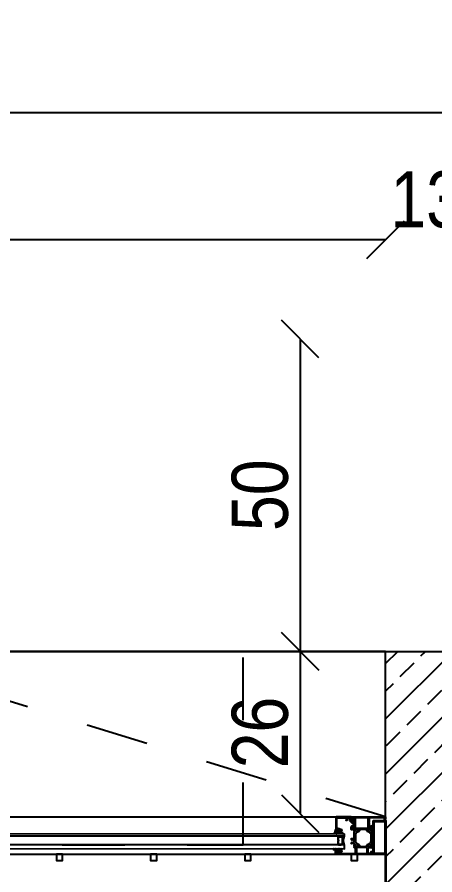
# Model space of a CAD drawing. Header units: metres. Extents: x 493 to 630, y -132 to -15.
# Drawn here: x 543.753 to 544.422, y -92.477 to -91.104 of the extents above; entities that cross this region are included whole.
import ezdxf

# ---------------------------------------------------------------- set-up
doc = ezdxf.new("R2010")
doc.units = ezdxf.units.M
doc.header["$MEASUREMENT"] = 0
doc.header["$PDMODE"] = 3
doc.linetypes.add('HIDDEN2', pattern=[0.1875, 0.125, -0.0625])
for name, color, linetype in [('a_caramida', 2, 'Continuous'), ('a_cote_50', 9, 'Continuous'), ('a_gipscarton', 41, 'Continuous'), ('a_pereti_hasuri', 253, 'Continuous'), ('a_punctat', 40, 'HIDDEN2'), ('a_sticla', 4, 'Continuous'), ('a_tamplarie_ferestre', 6, 'Continuous'), ('a_vederi', 74, 'Continuous'), ('a_vederi subtiri', 124, 'Continuous')]:
    doc.layers.add(name, color=color, linetype=linetype)
doc.layers.add('a_suprafete', color=7, linetype='Continuous', plot=False)
doc.styles.get("Standard").update_dxf_attribs({"font": 'ARIALN.TTF'})
doc.dimstyles.new('50 cote', dxfattribs={"dimtxt": 0.09, "dimasz": 0.06, "dimexe": 0, "dimexo": 0, "dimgap": 0.018, "dimtad": 1, "dimdec": 1, "dimlfac": 100, "dimrnd": 0.5, "dimdsep": 46, "dimtxsty": 'Standard', "dimblk": 'OBLIQUE', "dimcen": 0.00045, "dimclrd": 256, "dimclrt": 4, "dimadec": 1, "dimazin": 0, "dimtfac": 1, "dimtdec": 1, "dimtix": 1, "dimtofl": 0, "dimtmove": 0, "dimatfit": 3, "dimldrblk": 'OBLIQUE', "dimfxl": 0, "dimtolj": 1, "dimtzin": 0, "dimarcsym": 0})

# ---------------------------------------------------------------- blocks, each defined once
blk = doc.blocks.new('_Oblique')
at = {"color": 0, "linetype": 'ByBlock', "lineweight": -2}
blk.add_line((-0.5, -0.5), (0.5, 0.5), dxfattribs=at)
blk = doc.blocks.new('*D237')
at = {"layer": 'a_cote_50', "lineweight": -2, "ltscale": 0.3}
blk.add_line((541.7233, -91.8694), (547.7733, -87.1194), dxfattribs=at)
at = {"layer": 'Defpoints', "color": 0, "ltscale": 0.3}
for p in [(547.7733, -87.1194), (547.7733, -87.1194), (541.7233, -91.8694)]:
    blk.add_point(p, dxfattribs=at)
at = {"layer": 'a_cote_50', "lineweight": -2, "ltscale": 0.3, "xscale": 0.06, "yscale": 0.06, "zscale": 0.06}
for p, rotation in [((547.7733, -87.1194), 38.13630808537231), ((541.7233, -91.8694), 218.1363080853723)]:
    blk.add_blockref('_Oblique', p, dxfattribs=dict(at, rotation=rotation))
at = {"layer": 'a_cote_50', "color": 4, "ltscale": 0.3, "insert": (544.7088, -89.4441), "char_height": 0.09, "attachment_point": 5, "rotation": 38.1363}
blk.add_mtext('\\A1;769', dxfattribs=at)
blk = doc.blocks.new('*D238')
at = {"layer": 'a_cote_50', "lineweight": -2, "ltscale": 0.3}
blk.add_line((542.0233, -88.0896), (547.7733, -91.9194), dxfattribs=at)
at = {"layer": 'Defpoints', "color": 0, "ltscale": 0.3}
for p in [(542.0233, -88.0896), (547.7733, -91.9194), (547.7733, -91.9194)]:
    blk.add_point(p, dxfattribs=at)
at = {"layer": 'a_cote_50', "lineweight": -2, "ltscale": 0.3, "xscale": 0.06, "yscale": 0.06, "zscale": 0.06}
for p, rotation in [((542.0233, -88.0896), 146.3339981452422), ((547.7733, -91.9194), 326.3339981452422)]:
    blk.add_blockref('_Oblique', p, dxfattribs=dict(at, rotation=rotation))
at = {"layer": 'a_cote_50', "color": 4, "ltscale": 0.3, "insert": (544.9338, -89.9513), "char_height": 0.09, "attachment_point": 5, "rotation": 326.334}
blk.add_mtext('\\A1;691', dxfattribs=at)
blk = doc.blocks.new('*D239')
at = {"layer": 'Defpoints', "color": 0, "ltscale": 0.3}
for p in [(544.3433, -91.4603), (544.3433, -92.1194), (544.4733, -92.1194)]:
    blk.add_point(p, dxfattribs=at)
at = {"layer": 'a_cote_50', "color": 4, "ltscale": 0.3, "insert": (544.4083, -91.3963), "char_height": 0.09, "attachment_point": 5}
blk.add_mtext('\\A1;13', dxfattribs=at)
blk = doc.blocks.new('*D240')
at = {"layer": 'a_cote_50', "lineweight": -2, "ltscale": 0.3}
blk.add_line((544.3433, -91.4603), (542.3933, -91.4603), dxfattribs=at)
at = {"layer": 'Defpoints', "color": 0, "ltscale": 0.3}
for p in [(542.3933, -91.4603), (542.3933, -91.8694), (544.3433, -92.1194)]:
    blk.add_point(p, dxfattribs=at)
at = {"layer": 'a_cote_50', "lineweight": -2, "ltscale": 0.3, "xscale": 0.06, "yscale": 0.06, "zscale": 0.06, "rotation": 180}
blk.add_blockref('_Oblique', (542.3933, -91.4603), dxfattribs=at)
at = {"layer": 'a_cote_50', "lineweight": -2, "ltscale": 0.3, "xscale": 0.06, "yscale": 0.06, "zscale": 0.06}
blk.add_blockref('_Oblique', (544.3433, -91.4603), dxfattribs=at)
at = {"layer": 'a_cote_50', "color": 4, "ltscale": 0.3, "char_height": 0.09, "attachment_point": 5}
for s, insert in [('\\A1;195', (543.3683, -91.3963)), ('\\A1;74', (543.3683, -91.5233))]:
    blk.add_mtext(s, dxfattribs=dict(at, insert=insert))
blk = doc.blocks.new('*D245')
at = {"layer": 'a_cote_50', "lineweight": -2, "ltscale": 0.3}
blk.add_line((544.2063, -91.6194), (544.2063, -92.1194), dxfattribs=at)
at = {"layer": 'Defpoints', "color": 0, "ltscale": 0.3}
for p in [(544.401, -91.6194), (544.2063, -92.1194), (544.401, -92.1194)]:
    blk.add_point(p, dxfattribs=at)
at = {"layer": 'a_cote_50', "lineweight": -2, "ltscale": 0.3, "xscale": 0.06, "yscale": 0.06, "zscale": 0.06}
for p, rotation in [((544.2063, -91.6194), 90), ((544.2063, -92.1194), 270)]:
    blk.add_blockref('_Oblique', p, dxfattribs=dict(at, rotation=rotation))
at = {"layer": 'a_cote_50', "color": 4, "ltscale": 0.3, "insert": (544.1423, -91.8694), "char_height": 0.09, "attachment_point": 5, "rotation": 90}
blk.add_mtext('\\A1;50', dxfattribs=at)
blk = doc.blocks.new('*D246')
at = {"layer": 'a_cote_50', "lineweight": -2, "ltscale": 0.3}
blk.add_line((544.2063, -92.1194), (544.2063, -92.3794), dxfattribs=at)
at = {"layer": 'Defpoints', "color": 0, "ltscale": 0.3}
for p in [(544.401, -92.1194), (544.206, -92.3794), (544.2063, -92.3794)]:
    blk.add_point(p, dxfattribs=at)
at = {"layer": 'a_cote_50', "lineweight": -2, "ltscale": 0.3, "xscale": 0.06, "yscale": 0.06, "zscale": 0.06}
for p, rotation in [((544.2063, -92.1194), 90), ((544.2063, -92.3794), 270)]:
    blk.add_blockref('_Oblique', p, dxfattribs=dict(at, rotation=rotation))
at = {"layer": 'a_cote_50', "color": 4, "ltscale": 0.3, "insert": (544.1423, -92.2494), "char_height": 0.09, "attachment_point": 5, "rotation": 90}
blk.add_mtext('\\A1;26', dxfattribs=at)
blk = doc.blocks.new('*D257')
at = {"layer": 'a_cote_50', "lineweight": -2, "ltscale": 0.3}
blk.add_line((547.7733, -91.2574), (541.7233, -91.2574), dxfattribs=at)
at = {"layer": 'Defpoints', "color": 0, "ltscale": 0.3}
for p in [(541.7233, -91.2574), (541.7233, -91.9194), (547.7733, -91.9194)]:
    blk.add_point(p, dxfattribs=at)
at = {"layer": 'a_cote_50', "lineweight": -2, "ltscale": 0.3, "xscale": 0.06, "yscale": 0.06, "zscale": 0.06, "rotation": 180}
blk.add_blockref('_Oblique', (541.7233, -91.2574), dxfattribs=at)
at = {"layer": 'a_cote_50', "lineweight": -2, "ltscale": 0.3, "xscale": 0.06, "yscale": 0.06, "zscale": 0.06}
blk.add_blockref('_Oblique', (547.7733, -91.2574), dxfattribs=at)
at = {"layer": 'a_cote_50', "color": 4, "ltscale": 0.3, "insert": (544.7483, -91.1934), "char_height": 0.09, "attachment_point": 5}
blk.add_mtext('\\A1;605', dxfattribs=at)
blk = doc.blocks.new('__4FAFA3F2_FC5C_44BB_A64D_ECB77A95FE74_')
at = {"layer": 'a_vederi subtiri'}
for p, q in [((-125.5, 67), (-125.5, 71)), ((-125, 71), (-125, 67)), ((-125, 66.8), (-125, 70.7)), ((-124.7, 66.8), (-124.7, 70.7)), ((-124.4, 71.5), (-123.3, 71.5)), ((-124.4, 71.1), (-119, 71.1)), ((-123.3, 71.5), (-123, 71.2)), ((-123, 71.2), (-122.8, 71.5)), ((-122.8, 71.5), (-118.9, 71.5)), ((-118, 71.5), (-114.1, 71.5)), ((-117.9, 71.1), (-112.5, 71.1)), ((-114.1, 71.5), (-113.9, 71.2)), ((-113.9, 71.2), (-113.6, 71.5)), ((-113.6, 71.5), (-112.5, 71.5)), ((-112.2, 70.7), (-112.2, 66.8)), ((-111.9, 67), (-111.9, 71)), ((-111.9, 70.7), (-111.9, 66.8)), ((-111.5, 71), (-111.5, 67)), ((-125.5, 61.5), (-125.5, 67)), ((-125, 67), (-125, 66.8)), ((-124.8, 66.3), (-123.5, 64.7)), ((-123.5, 64.7), (-124.8, 66.3)), ((-123.2, 65), (-124.6, 66.5)), ((-113.9, 64.9), (-123, 64.9)), ((-123, 64.5), (-113.9, 64.5)), ((-113.9, 64.5), (-123, 64.5)), ((-112.3, 66.5), (-113.7, 65)), ((-113.4, 64.7), (-112.1, 66.3)), ((-112.1, 66.3), (-113.4, 64.7)), ((-111.9, 66.8), (-111.9, 67)), ((-111.5, 67), (-111.5, 61.5))]:
    blk.add_line(p, q, dxfattribs=at)
at = {"layer": 'a_vederi subtiri', "extrusion": (2e-16, 2e-16, -1)}
for centre, radius, start, end in [((125.2, 71), 0.221, 352.3719, 187.6281), ((124.3, 70.8), 0.708, 356.4406, 85.9313), ((124.3, 70.8), 0.368, 356.4406, 85.9313), ((118.5, 71.7), 0.787, 223.035, 316.965), ((118.5, 71.8), 0.512, 210.7555, 329.2445), ((112.6, 70.8), 0.708, 94.0687, 183.5594), ((112.6, 70.8), 0.368, 94.0687, 183.5594), ((111.7, 71), 0.221, 352.3719, 187.6281), ((125.2, 67), 0.221, 172.3719, 7.6281), ((125.2, 67), 0.221, 172.3719, 7.6281), ((118.5, 44.3), 18.6, 67.8527, 112.1473), ((124.2, 66.8), 0.808, 319.638, 0.5172), ((124.2, 66.8), 0.808, 319.638, 0.5172), ((124.3, 66.8), 0.42, 319.638, 0.5172), ((123, 65.1), 0.618, 270.773, 319.8915), ((123, 65.1), 0.618, 270.773, 319.8915), ((123, 65.2), 0.321, 270.773, 319.8915), ((113.9, 65.2), 0.321, 220.1085, 269.227), ((113.9, 65.1), 0.618, 220.1085, 269.227), ((113.9, 65.1), 0.618, 220.1085, 269.227), ((112.6, 66.8), 0.42, 179.4828, 220.362), ((112.7, 66.8), 0.808, 179.4828, 220.362), ((112.7, 66.8), 0.808, 179.4828, 220.362), ((111.7, 67), 0.221, 172.3719, 7.6281), ((111.7, 67), 0.221, 172.3719, 7.6281)]:
    blk.add_arc(centre, radius, start, end, dxfattribs=at)
blk = doc.blocks.new('fvsdv')
at = {"layer": 'a_tamplarie_ferestre', "extrusion": (0, -1.5e-15, -1)}
blk.add_line((616.6615, -334.5287), (616.6374, -334.5287), dxfattribs=at)
at = {"layer": 'a_tamplarie_ferestre', "extrusion": (-2e-16, -2.00063e-16, -1)}
for points in [[(-616.6365, -334.4692), (-616.6365, -334.4732)], [(-616.6938, -334.4715), (-616.6938, -334.4732), (-616.6944, -334.4732), (-616.6955, -334.4721), (-616.6955, -334.4687), (-616.637, -334.4687)], [(-616.637, -334.4737), (-616.6383, -334.4737)], [(-616.6388, -334.4732), (-616.6388, -334.4727), (-616.6378, -334.4727), (-616.6378, -334.471)], [(-616.6388, -334.47), (-616.6428, -334.47)], [(-616.6438, -334.471), (-616.6438, -334.4727), (-616.6428, -334.4727), (-616.6428, -334.4732)], [(-616.6433, -334.4737), (-616.6461, -334.4737)], [(-616.6451, -334.472), (-616.6451, -334.4708)], [(-616.6456, -334.4703), (-616.6615, -334.4703), (-616.6675, -334.4707)], [(-616.6461, -334.4725), (-616.6456, -334.4725)], [(-616.6466, -334.4732), (-616.6466, -334.473)], [(-616.6685, -334.4717), (-616.6685, -334.4788)], [(-616.6699, -334.479), (-616.6699, -334.4708)], [(-616.6704, -334.4703), (-616.6866, -334.4703)], [(-616.6871, -334.4708), (-616.6871, -334.479)], [(-616.6885, -334.4787), (-616.6885, -334.4715)], [(-616.6895, -334.4705), (-616.6928, -334.4705)], [(-616.6617, -334.4864), (-616.6617, -334.4872)], [(-616.6665, -334.4849), (-616.6665, -334.4859), (-616.6622, -334.4859)], [(-616.6624, -334.4882), (-616.6632, -334.4884), (-616.6632, -334.4874), (-616.6655, -334.4874)], [(-616.6665, -334.4798), (-616.6665, -334.4812)], [(-616.6665, -334.4822), (-616.6665, -334.4841)], [(-616.6665, -334.4884), (-616.6665, -334.4914)], [(-616.6667, -334.4815), (-616.6667, -334.4819)], [(-616.6668, -334.4844), (-616.6678, -334.4844)], [(-616.668, -334.4793), (-616.667, -334.4793)], [(-616.6678, -334.4844), (-616.667, -334.4844)], [(-616.6681, -334.4841), (-616.6681, -334.4813)], [(-616.6681, -334.4817), (-616.6681, -334.4841)], [(-616.6682, -334.4812), (-616.6725, -334.4812)], [(-616.6721, -334.4812), (-616.6686, -334.4812)], [(-616.6687, -334.5016), (-616.6687, -334.4883)], [(-616.6692, -334.4875), (-616.6701, -334.487)], [(-616.6866, -334.4795), (-616.6704, -334.4795)], [(-616.6707, -334.4864), (-616.6728, -334.4828)], [(-616.673, -334.4817), (-616.673, -334.4824), (-616.6716, -334.4848)], [(-616.6765, -334.4812), (-616.6853, -334.4812)], [(-616.6902, -334.4848), (-616.6888, -334.4824), (-616.6888, -334.4817)], [(-616.6948, -334.4792), (-616.689, -334.4792)], [(-616.6911, -334.4864), (-616.689, -334.4828)], [(-616.6893, -334.4812), (-616.6936, -334.4812)], [(-616.6897, -334.4812), (-616.6932, -334.4812)], [(-616.6926, -334.4875), (-616.6917, -334.487)], [(-616.6931, -334.5016), (-616.6931, -334.4883)], [(-616.6937, -334.4813), (-616.6937, -334.4841)], [(-616.6937, -334.4817), (-616.6937, -334.4841)], [(-616.694, -334.4844), (-616.6948, -334.4844)], [(-616.694, -334.4844), (-616.695, -334.4844)], [(-616.6951, -334.4819), (-616.6951, -334.4815)], [(-616.6953, -334.4812), (-616.6953, -334.4797)], [(-616.6953, -334.4841), (-616.6953, -334.4822)], [(-616.6953, -334.4849), (-616.6953, -334.505)], [(-616.6617, -334.4926), (-616.6617, -334.4934)], [(-616.6622, -334.4939), (-616.6665, -334.4939), (-616.6665, -334.505)], [(-616.6655, -334.4924), (-616.6632, -334.4924), (-616.6632, -334.4914), (-616.6624, -334.4916)], [(-616.6701, -334.503), (-616.6692, -334.5025)], [(-616.6917, -334.503), (-616.6926, -334.5025)], [(-616.6617, -334.5087), (-616.6617, -334.5132)], [(-616.6662, -334.509), (-616.6632, -334.509), (-616.6632, -334.5082), (-616.6622, -334.5082)], [(-616.6627, -334.5142), (-616.6632, -334.5142), (-616.6632, -334.5117)], [(-616.6642, -334.5107), (-616.6655, -334.5107)], [(-616.6665, -334.5058), (-616.6665, -334.5077)], [(-616.6665, -334.5117), (-616.6665, -334.5187)], [(-616.6667, -334.508), (-616.6667, -334.5084)], [(-616.6678, -334.5055), (-616.6668, -334.5055)], [(-616.667, -334.5055), (-616.6678, -334.5055)], [(-616.668, -334.5266), (-616.668, -334.5109)], [(-616.6681, -334.5058), (-616.6681, -334.5082)], [(-616.6681, -334.5086), (-616.6681, -334.5058)], [(-616.6725, -334.5087), (-616.6682, -334.5087)], [(-616.6685, -334.5104), (-616.6885, -334.5104)], [(-616.6686, -334.5087), (-616.6721, -334.5087)], [(-616.6728, -334.5072), (-616.6707, -334.5035)], [(-616.6716, -334.5051), (-616.673, -334.5075), (-616.673, -334.5082)], [(-616.6718, -334.5049), (-616.6717, -334.5049)], [(-616.6853, -334.5087), (-616.6765, -334.5087)], [(-616.6888, -334.5082), (-616.6888, -334.5075), (-616.6902, -334.5051)], [(-616.689, -334.5072), (-616.6911, -334.5035)], [(-616.689, -334.5109), (-616.689, -334.5266)], [(-616.6936, -334.5087), (-616.6893, -334.5087)], [(-616.6932, -334.5087), (-616.6897, -334.5087)], [(-616.6905, -334.5187), (-616.6905, -334.5117)], [(-616.6915, -334.5107), (-616.6928, -334.5107)], [(-616.6937, -334.5058), (-616.6937, -334.5082)], [(-616.6937, -334.5058), (-616.6937, -334.5086)], [(-616.6938, -334.5117), (-616.6938, -334.5142), (-616.6943, -334.5142)], [(-616.6948, -334.5055), (-616.694, -334.5055)], [(-616.695, -334.5055), (-616.694, -334.5055)], [(-616.6951, -334.5084), (-616.6951, -334.508)], [(-616.6953, -334.5077), (-616.6953, -334.5058)], [(-616.6953, -334.5132), (-616.6953, -334.5087)], [(-616.6632, -334.5257), (-616.6632, -334.5242), (-616.6626, -334.5242), (-616.6615, -334.5253), (-616.6615, -334.5287), (-616.7166, -334.5287), (-616.7166, -334.5253), (-616.7155, -334.5242), (-616.7149, -334.5242), (-616.7149, -334.526)], [(-616.6655, -334.5267), (-616.6642, -334.5267)], [(-616.6665, -334.5197), (-616.6665, -334.5257)], [(-616.6885, -334.5271), (-616.6685, -334.5271)], [(-616.6905, -334.526), (-616.6905, -334.5197)], [(-616.7139, -334.527), (-616.6915, -334.527)]]:
    blk.add_lwpolyline(points, dxfattribs=at)
at = {"layer": 'a_tamplarie_ferestre'}
for points in [[(616.697, -334.5229), (616.717, -334.5229), (616.717, -334.4687), (616.697, -334.4687)], [(616.6985, -334.5214), (616.7155, -334.5214), (616.7155, -334.4702), (616.6985, -334.4702)]]:
    blk.add_lwpolyline(points, close=True, dxfattribs=at)
at = {"layer": 'a_tamplarie_ferestre', "extrusion": (0, -1.5e-15, -1)}
for points in [[(-616.6369, -334.5282), (-616.6369, -334.5092)], [(-616.6374, -334.5087), (-616.6384, -334.5087)], [(-616.6389, -334.5082), (-616.6389, -334.5072)], [(-616.6394, -334.5067), (-616.6404, -334.5067)], [(-616.6466, -334.508), (-616.6406, -334.5102)], [(-616.6409, -334.5072), (-616.6409, -334.508)], [(-616.6416, -334.5084), (-616.6462, -334.5067)], [(-616.6469, -334.5072), (-616.6469, -334.5075)], [(-616.6659, -334.5135), (-616.6659, -334.5146)], [(-616.6663, -334.5153), (-616.6663, -334.5186)], [(-616.655, -334.5232), (-616.6554, -334.5238), (-616.6548, -334.5238), (-616.6548, -334.5262)], [(-616.6553, -334.5267), (-616.6588, -334.5267)], [(-616.6593, -334.5261), (-616.6588, -334.5242)], [(-616.6605, -334.5248), (-616.6612, -334.5274)], [(-616.6644, -334.5238), (-616.6615, -334.5235)], [(-616.6645, -334.5227), (-616.6645, -334.5237)]]:
    blk.add_lwpolyline(points, dxfattribs=at)
for points in [[(-616.6404, -334.5102), (-616.6389, -334.5102, -0.414205), (-616.6384, -334.5107), (-616.6384, -334.5257, -0.426752), (-616.64, -334.5272), (-616.653, -334.5268, -0.401735), (-616.6535, -334.5263), (-616.6535, -334.5234)], [(-616.6592, -334.5227), (-616.6648, -334.5171, -0.198912), (-616.6654, -334.5157), (-616.6654, -334.5135)], [(-616.6661, -334.5187), (-616.6658, -334.5183, -0.49304), (-616.6655, -334.5183), (-616.6625, -334.5213, -0.637079), (-616.6628, -334.5221), (-616.664, -334.5222)]]:
    blk.add_lwpolyline(points, format="xyb", dxfattribs=at)
at = {"layer": 'a_tamplarie_ferestre', "extrusion": (-2e-16, -2.00063e-16, -1)}
for centre, radius, start, end in [((-616.637, -334.4692), 0.0005, 359.9996, 90.0004), ((-616.637, -334.4732), 0.0005, 269.9996, 0.0004), ((-616.6383, -334.4732), 0.0005, 179.9942, 270.0023), ((-616.6433, -334.4732), 0.0005, 270.0056, 359.9944), ((-616.6461, -334.473), 0.0005, 89.9985, 180.0015), ((-616.6461, -334.4732), 0.0005, 179.9984, 270.0016), ((-616.6622, -334.4864), 0.0005, 0.0034, 89.9975), ((-616.6627, -334.4872), 0.001, 285.0628, 359.9548), ((-616.667, -334.4798), 0.0005, 0, 90), ((-616.6668, -334.4841), 0.0003, 270, 0), ((-616.667, -334.4849), 0.0005, 0.0025, 90.0025), ((-616.6678, -334.4841), 0.0003, 180, 270), ((-616.6686, -334.4817), 0.0005, 0.0022, 90.0028), ((-616.6694, -334.4856), 0.0015, 210.0025, 242.0082), ((-616.6717, -334.4849), 0.000138, 264.3774, 30), ((-616.6712, -334.48), 0.005, 197.747, 264.3774), ((-616.6719, -334.4822), 0.001, 98.1841, 212.7295), ((-616.6905, -334.48), 0.005, 275.6226, 342.253), ((-616.69, -334.4849), 0.000138, 150, 275.6226), ((-616.6921, -334.4883), 0.001, 119.9999, 180), ((-616.694, -334.4841), 0.0003, 270, 0), ((-616.694, -334.4841), 0.0003, 270, 0), ((-616.6948, -334.4797), 0.0005, 89.9984, 180.0016), ((-616.695, -334.4841), 0.0003, 180, 270), ((-616.6627, -334.4926), 0.001, 0.0352, 74.9489), ((-616.6622, -334.4934), 0.0005, 270.0017, 359.9974), ((-616.6694, -334.5043), 0.0015, 117.9967, 150.0025), ((-616.6921, -334.5016), 0.001, 180, 240.0001), ((-616.6622, -334.5087), 0.0005, 359.9974, 90.0035), ((-616.6627, -334.5132), 0.001, 270.005, 359.995), ((-616.667, -334.505), 0.0005, 270.0025, 0.0025), ((-616.6668, -334.5058), 0.0003, 0, 90), ((-616.6678, -334.5058), 0.0003, 90, 180), ((-616.6686, -334.5082), 0.0005, 270.0022, 0.0028), ((-616.6717, -334.5051), 0.000139, 335.9397, 86.6132), ((-616.6713, -334.5098), 0.00492, 94.7368, 162.7104), ((-616.6719, -334.5077), 0.001, 147.2755, 261.8209), ((-616.6904, -334.5098), 0.00488, 16.9544, 85.6603), ((-616.69, -334.5051), 0.000137, 85.6603, 209.9999), ((-616.694, -334.5058), 0.0003, 0, 90), ((-616.694, -334.5058), 0.0003, 0, 90), ((-616.6943, -334.5132), 0.001, 180.002, 269.998), ((-616.695, -334.5058), 0.0003, 90, 180)]:
    blk.add_arc(centre, radius, start, end, dxfattribs=at)
at = {"layer": 'a_tamplarie_ferestre'}
for centre, radius, start, end in [((616.6388, -334.471), 0.001, 90.0025, 179.9975), ((616.6428, -334.471), 0.001, 359.9973, 90.001), ((616.6456, -334.4708), 0.0005, 89.9996, 180.0004), ((616.6456, -334.472), 0.0005, 180.0003, 269.9997), ((616.6675, -334.4717), 0.001, 359.9993, 86.7307), ((616.6704, -334.4708), 0.0005, 90, 180), ((616.6866, -334.4708), 0.0005, 0, 90), ((616.6895, -334.4715), 0.001, 90.0011, 179.9989), ((616.6928, -334.4715), 0.001, 359.9982, 90.0018), ((616.6655, -334.4884), 0.001, 359.9985, 90.0019), ((616.6664, -334.4815), 0.000279, 358.8354, 73.5801), ((616.6664, -334.4819), 0.000279, 286.4246, 1.1629), ((616.6678, -334.4841), 0.0003, 269.9975, 359.9975), ((616.668, -334.4788), 0.0005, 270, 0), ((616.6682, -334.4813), 0.00012, 90, 180), ((616.6697, -334.4883), 0.001, 119.3039, 179.9975), ((616.6704, -334.479), 0.0005, 180, 270), ((616.6725, -334.4817), 0.0005, 0, 90), ((616.6765, -334.4817), 0.0005, 90, 162.253), ((616.6853, -334.4817), 0.0005, 17.747, 90), ((616.6866, -334.479), 0.0005, 270, 0), ((616.689, -334.4787), 0.0005, 179.9996, 270.0004), ((616.6898, -334.4822), 0.001, 98.1816, 212.727), ((616.6893, -334.4817), 0.0005, 90, 180), ((616.6924, -334.4856), 0.0015, 210, 242.0057), ((616.6932, -334.4817), 0.0005, 359.9997, 90.0003), ((616.6936, -334.4813), 0.00012, 0, 90), ((616.6948, -334.4849), 0.0005, 359.9997, 90.0003), ((616.6954, -334.4815), 0.000279, 106.4199, 181.1646), ((616.6954, -334.4819), 0.000279, 178.8371, 253.5754), ((616.6655, -334.4914), 0.001, 270.0063, 359.9933), ((616.6697, -334.5016), 0.001, 179.9975, 240.6912), ((616.6924, -334.5043), 0.0015, 117.9943, 150), ((616.6374, -334.5092), 0.0005, 90.0012, 179.9991), ((616.6394, -334.5072), 0.0005, 90.0007, 179.9995), ((616.6404, -334.5072), 0.0005, 0.0009, 89.9991), ((616.6404, -334.5097), 0.0005, 270, 290.0103), ((616.6464, -334.5072), 0.0005, 0, 110.0114), ((616.6464, -334.5075), 0.0005, 290.0103, 0), ((616.6642, -334.5117), 0.001, 90.005, 179.995), ((616.6656, -334.5135), 0.00025, 356.4446, 183.5554), ((616.6655, -334.5117), 0.001, 0.0034, 89.9966), ((616.666, -334.5153), 0.000319, 358.9637, 59.2462), ((616.6662, -334.5087), 0.0003, 270.0291, 359.9744), ((616.6664, -334.508), 0.000279, 358.8371, 73.5754), ((616.6664, -334.5084), 0.000279, 286.4199, 1.1646), ((616.6678, -334.5058), 0.0003, 359.9975, 89.9975), ((616.6685, -334.5109), 0.0005, 90.0003, 179.9997), ((616.6682, -334.5086), 0.00012, 180, 270.0001), ((616.6725, -334.5082), 0.0005, 269.9985, 0.0006), ((616.6765, -334.5082), 0.0005, 197.2896, 270), ((616.6853, -334.5082), 0.0005, 270, 343.0456), ((616.6885, -334.5109), 0.0005, 0.0003, 89.9997), ((616.6898, -334.5077), 0.001, 147.273, 261.8184), ((616.6893, -334.5082), 0.0005, 179.9994, 270.0015), ((616.6915, -334.5117), 0.001, 89.9982, 180.0018), ((616.6928, -334.5117), 0.001, 0.0011, 89.9988), ((616.6932, -334.5082), 0.000505, 269.4324, 359.433), ((616.6936, -334.5086), 0.00012, 269.9999, 0), ((616.6948, -334.505), 0.0005, 269.9997, 0.0003), ((616.6954, -334.508), 0.000279, 106.4246, 181.1629), ((616.6954, -334.5084), 0.000279, 178.8354, 253.5801), ((616.6374, -334.5282), 0.0005, 180.0002, 269.9997), ((616.6543, -334.5236), 0.000809, 25.0969, 171.1806), ((616.6602, -334.5238), 0.0015, 134.9992, 194.9998), ((616.6642, -334.5257), 0.001, 180.0054, 269.995), ((616.664, -334.5227), 0.0005, 0.0002, 85.0002), ((616.6644, -334.5237), 0.0001, 264.9466, 0), ((616.6655, -334.5257), 0.001, 270.0031, 359.9973), ((616.6662, -334.5186), 0.0001, 222.144, 0), ((616.666, -334.5192), 0.000725, 316.3884, 43.6116), ((616.6685, -334.5266), 0.0005, 180.0003, 269.9997), ((616.6885, -334.5266), 0.0005, 270.0003, 359.9997), ((616.691, -334.5192), 0.000725, 136.3959, 223.6041), ((616.6915, -334.526), 0.001, 180.0003, 269.9997), ((616.7139, -334.526), 0.001, 270.0033, 359.9968)]:
    blk.add_arc(centre, radius, start, end, dxfattribs=at)
at = {"layer": 'a_tamplarie_ferestre', "extrusion": (0, -1.5e-15, -1)}
for centre, radius, start, end in [((-616.6384, -334.5082), 0.0005, 179.9998, 270.0002), ((-616.6414, -334.508), 0.0005, 250.0616, 359.9572), ((-616.6664, -334.5146), 0.0005, 300.7538, 0), ((-616.6553, -334.5262), 0.0005, 269.9999, 0.0003), ((-616.6588, -334.5262), 0.0005, 165.0007, 269.9971), ((-616.6615, -334.5245), 0.001, 344.9998, 95.0001), ((-616.6617, -334.5272), 0.0005, 293.2396, 344.9955)]:
    blk.add_arc(centre, radius, start, end, dxfattribs=at)
at = {"layer": 'a_vederi subtiri'}
blk.add_line((616.6508, -334.4977), (616.6508, -334.5017), dxfattribs=at)
at = {"layer": 'a_vederi subtiri', "extrusion": (-2e-16, -3.00063e-16, -1)}
for points in [[(-616.6363, -334.4735), (-616.6363, -334.4745)], [(-616.6386, -334.474), (-616.6367, -334.474), (-616.6367, -334.4731)], [(-616.6401, -334.4709), (-616.639, -334.4719)], [(-616.6396, -334.4727), (-616.6396, -334.474)], [(-616.6421, -334.4707), (-616.6404, -334.4707)], [(-616.6404, -334.4743), (-616.6404, -334.4724)], [(-616.6409, -334.4719), (-616.6415, -334.4719)], [(-616.6415, -334.4748), (-616.6409, -334.4748)], [(-616.642, -334.4724), (-616.642, -334.4743)], [(-616.6434, -334.4719), (-616.6424, -334.4709)], [(-616.6428, -334.474), (-616.6428, -334.4727)], [(-616.6459, -334.474), (-616.6438, -334.474)], [(-616.6456, -334.4773), (-616.6462, -334.4763), (-616.6462, -334.4743)], [(-616.6343, -334.4765), (-616.6332, -334.4767)], [(-616.6332, -334.4775), (-616.6356, -334.4775)], [(-616.6374, -334.4767), (-616.638, -334.4761)], [(-616.6388, -334.4764), (-616.6388, -334.4771)], [(-616.6396, -334.4772), (-616.6399, -334.4766)], [(-616.6406, -334.4766), (-616.6409, -334.4772)], [(-616.6416, -334.4772), (-616.6419, -334.4766)], [(-616.6426, -334.4766), (-616.6429, -334.4772)], [(-616.6436, -334.4772), (-616.6439, -334.4766)], [(-616.6446, -334.4766), (-616.6449, -334.4773)]]:
    blk.add_lwpolyline(points, dxfattribs=at)
at = {"layer": 'a_vederi subtiri'}
for points in [[(616.6355, -334.5023), (616.6355, -334.5018)], [(616.6355, -334.5018), (616.6355, -334.5023)], [(616.6376, -334.5018), (616.6356, -334.5018)], [(616.6361, -334.5061), (616.6365, -334.508)], [(616.6369, -334.5083), (616.6382, -334.508)], [(616.6385, -334.5076), (616.6384, -334.5068)], [(616.6427, -334.5053), (616.6386, -334.5053)], [(616.6386, -334.5053), (616.6427, -334.5053)], [(616.6387, -334.5064), (616.6409, -334.5064)], [(616.6412, -334.5066), (616.6415, -334.5076)], [(616.6418, -334.5078), (616.6421, -334.5078)], [(616.6454, -334.5036), (616.6433, -334.5051)], [(616.6433, -334.5051), (616.6454, -334.5036)]]:
    blk.add_lwpolyline(points, dxfattribs=at)
for centre, radius, start, end in [((616.634, -334.4743), 0.00225, 276.7217, 355.4011), ((616.6391, -334.474), 0.0005, 180.0566, 359.9434), ((616.6393, -334.4727), 0.0003, 0, 99.7396), ((616.6409, -334.4724), 0.0005, 90.0205, 179.9795), ((616.6409, -334.4743), 0.0005, 180.0163, 269.9837), ((616.6415, -334.4724), 0.0005, 0.0196, 89.9804), ((616.6415, -334.4743), 0.0005, 269.9997, 0.0003), ((616.6431, -334.4727), 0.0003, 80.262, 180), ((616.6433, -334.474), 0.0005, 180.0566, 359.9434), ((616.6383, -334.4764), 0.0005, 0.0578, 137.9621), ((616.6402, -334.4767), 0.0004, 20.9654, 159.0346), ((616.6422, -334.4767), 0.0004, 20.9654, 159.0346), ((616.6442, -334.4767), 0.0004, 20.9654, 159.0346), ((616.6365, -334.5022), 0.001, 182.725, 242.2797), ((616.6342, -334.5066), 0.004, 29.3287, 62.2797), ((616.6555, -334.5177), 0.0163, 116.7394, 136.4489), ((616.649, -334.5085), 0.0061, 93.3975, 126.3032), ((616.6311, -334.5072), 0.00508, 12.8519, 43.5587), ((616.6386, -334.5043), 0.001, 201.3965, 270), ((616.6387, -334.5067), 0.0003, 90, 187.2077), ((616.6409, -334.5067), 0.0003, 19.9998, 90), ((616.642, -334.5041), 0.000476, 197.9161, 321.4315), ((616.6427, -334.5043), 0.001, 270, 307.0155)]:
    blk.add_arc(centre, radius, start, end, dxfattribs=at)
at = {"layer": 'a_vederi subtiri', "extrusion": (-2e-16, -3.00063e-16, -1)}
for centre, radius, start, end in [((-616.6367, -334.4735), 0.000399, 359.9047, 90.0953), ((-616.6392, -334.4721), 0.0003, 260.2604, 44.8904), ((-616.6404, -334.4712), 0.0005, 45.0001, 90), ((-616.6421, -334.4712), 0.0005, 90, 134.9999), ((-616.6432, -334.4721), 0.0003, 135.1113, 279.738), ((-616.6459, -334.4743), 0.000299, 89.7696, 180.2304), ((-616.6332, -334.4771), 0.000426, 270.2037, 90.8728), ((-616.6356, -334.4751), 0.0024, 222.6735, 270), ((-616.6392, -334.4771), 0.0004, 200.9654, 0), ((-616.6412, -334.4771), 0.0004, 200.9654, 339.0346), ((-616.6432, -334.4771), 0.0004, 200.9654, 339.0346), ((-616.6452, -334.4771), 0.0004, 213.1748, 339.0346)]:
    blk.add_arc(centre, radius, start, end, dxfattribs=at)
at = {"layer": 'a_vederi subtiri', "extrusion": (3.62955e-27, -6.27398e-20, -1)}
for centre, radius, start, end in [((-616.6356, -334.5029), 0.00116, 315.5693, 85.4684), ((-616.6356, -334.5029), 0.00116, 85.4684, 88.2477), ((-616.6365, -334.5022), 0.001, 297.7203, 357.275), ((-616.6342, -334.5066), 0.004, 117.7203, 150.6713), ((-616.6376, -334.5048), 0.003, 89.9831, 102.0138), ((-616.6378, -334.5059), 0.00413, 96.3569, 155.8835), ((-616.6479, -334.5088), 0.00699, 38.5685, 90.3326), ((-616.649, -334.5085), 0.0061, 53.6968, 86.6025), ((-616.6479, -334.5025), 0.000698, 89.6025, 173.5475), ((-616.6479, -334.5025), 0.000698, 173.5475, 253.0588), ((-616.6368, -334.508), 0.0003, 257.6435, 347.2348), ((-616.6386, -334.5043), 0.001, 270, 338.6035), ((-616.6382, -334.5077), 0.0003, 171.882, 259.0059), ((-616.6418, -334.5075), 0.0003, 270, 340.0126), ((-616.6421, -334.5075), 0.0003, 230.9918, 270), ((-616.6328, -334.4961), 0.015, 223.7719, 230.9918), ((-616.6427, -334.5043), 0.001, 232.9845, 270)]:
    blk.add_arc(centre, radius, start, end, dxfattribs=at)
at = {"xscale": -0.001000000000008328, "yscale": 0.001000000000008328, "zscale": 0.001000000000008328, "rotation": 90}
blk.add_blockref('__4FAFA3F2_FC5C_44BB_A64D_ECB77A95FE74_', (616.7123, -334.6092), dxfattribs=at)
blk = doc.blocks.new('tampalrie subsol')
at = {"layer": 'a_punctat', "ltscale": 0.5}
blk.add_line((544.3431, -92.3844), (543.4105, -92.0981), dxfattribs=at)
at = {"layer": 'a_sticla'}
blk.add_lwpolyline([(544.2772, -92.4154), (543.3994, -92.4153), (543.3994, -92.4113), (544.2772, -92.4114)], dxfattribs=at)
blk.add_lwpolyline([(544.2772, -92.4294), (543.3994, -92.4293), (543.3994, -92.4353), (544.2772, -92.4354)], close=True, dxfattribs=at)
at = {"layer": 'a_vederi subtiri'}
blk.add_line((543.4133, -92.4443), (544.2634, -92.4444), dxfattribs=at)
blk.add_lwpolyline([(543.4128, -92.3843), (544.2638, -92.3844)], dxfattribs=at)
at = {"layer": 'a_gipscarton', "xscale": -0.9999999999999988, "rotation": 180.0033459392064}
blk.add_blockref('fvsdv', (-72.354, -426.9492), dxfattribs=at)

msp = doc.modelspace()

# ---------------------------------------------------------------- hatches: boundary and pattern name
at = {"layer": 'a_pereti_hasuri', "ltscale": 0.3}
h = msp.add_hatch(dxfattribs=at)
h.set_pattern_fill('ANSI33', color=256, scale=0.25, style=0)
h.set_pattern_definition([(45, (-4876.954644, 8292.469365), (-0.04419417382, 0.04419417382), []), (45, (-4876.91045, 8292.469365), (-0.04419417382, 0.04419417382), [0.03125, -0.015625])])
edge = h.paths.add_edge_path()
edge.add_line((544.3433, -92.7946), (544.3433, -92.1194))
edge.add_line((544.3433, -92.1194), (544.4733, -92.1194))
edge.add_line((544.4733, -92.1194), (544.4733, -91.6194))
edge.add_line((544.4733, -91.6194), (545.2383, -91.6194))
edge.add_line((545.2383, -91.6194), (545.2383, -92.0794))
edge.add_line((545.2383, -92.0794), (545.3783, -92.0794))
edge.add_line((545.3783, -92.0794), (545.3781, -92.7946))
edge.add_line((545.3781, -92.7946), (544.3435, -92.7946))

# ---------------------------------------------------------------- linework, layer by layer
at = {"layer": 'a_caramida', "ltscale": 0.3}
msp.add_lwpolyline([(544.3433, -92.7946), (544.3433, -92.1194), (544.4733, -92.1194), (544.4733, -91.6194), (545.2383, -91.6194), (545.2383, -92.0794), (545.3783, -92.0794), (545.3781, -92.7946), (544.3435, -92.7946)], dxfattribs=at)
at = {"layer": 'a_cote_50', "ltscale": 0.3}
for points in [[(543.8258, -92.4444), (543.8158, -92.4444), (543.8158, -92.4544), (543.8258, -92.4544)], [(543.9766, -92.4444), (543.9666, -92.4444), (543.9666, -92.4544), (543.9766, -92.4544)], [(544.1275, -92.4444), (544.1175, -92.4444), (544.1175, -92.4544), (544.1275, -92.4544)], [(544.298, -92.4444), (544.288, -92.4444), (544.288, -92.4544), (544.298, -92.4544)]]:
    msp.add_lwpolyline(points, close=True, dxfattribs=at)
at = {"layer": 'a_punctat', "ltscale": 0.5}
msp.add_lwpolyline([(542.6253, -92.1194), (542.6253, -92.4294), (544.1153, -92.4294), (544.1153, -92.1194)], dxfattribs=at)
at = {"layer": 'a_suprafete', "ltscale": 0.3}
msp.add_lwpolyline([(541.7133, -88.7646), (541.7133, -90.2546), (541.7233, -90.2546), (541.7233, -91.8694), (542.3933, -91.8694), (542.3933, -92.1194), (544.4733, -92.1194), (544.4733, -91.6194), (545.2383, -91.6194), (545.2383, -92.0794), (547.5483, -92.0794), (547.5483, -91.9194), (547.7733, -91.9194), (547.7733, -87.1194), (541.7233, -87.1194), (541.7233, -88.0896), (542.0233, -88.0896), (542.0233, -88.7646)], close=True, dxfattribs=at)
at = {"layer": 'a_vederi', "ltscale": 0.3}
msp.add_line((544.3433, -92.1194), (542.3933, -92.1194), dxfattribs=at)
msp.add_lwpolyline([(544.3435, -92.4444), (544.3435, -92.6946), (544.3435, -92.6946), (544.3435, -92.7946), (542.3933, -92.7946), (542.3933, -92.7946), (542.3933, -92.6946), (542.3933, -92.6946), (542.3933, -92.4444)], close=True, dxfattribs=at)

# ---------------------------------------------------------------- block references
at = {"layer": 'a_tamplarie_ferestre'}
msp.add_blockref('tampalrie subsol', (0, 0), dxfattribs=at)

# ---------------------------------------------------------------- dimensions: what is measured, and where the dimension line sits
at = {"layer": 'a_cote_50', "ltscale": 0.3}
for p1, p2, picture, middle in [((541.7233, -91.8694), (547.7733, -87.1194), '*D237', (544.7088, -89.4441)), ((542.0233, -88.0896), (547.7733, -91.9194), '*D238', (544.9338, -89.9513))]:
    dim = msp.add_aligned_dim(p1=p1, p2=p2, distance=0, dimstyle='50 cote', dxfattribs=at)
    dim.commit()
    dim.dimension.update_dxf_attribs({"geometry": picture, "text_midpoint": middle})
for base, p1, p2, angle, picture, middle in [((541.7233, -91.2574), (547.7733, -91.9194), (541.7233, -91.9194), 180, '*D257', (544.7483, -91.1934)), ((544.2063, -92.1194), (544.401, -91.6194), (544.401, -92.1194), 270, '*D245', (544.1423, -91.8694))]:
    dim = msp.add_linear_dim(base=base, p1=p1, p2=p2, angle=angle, dimstyle='50 cote', dxfattribs=at)
    dim.commit()
    dim.dimension.update_dxf_attribs({"geometry": picture, "text_midpoint": middle})
dim = msp.add_linear_dim(base=(542.3933, -91.4603), p1=(544.3433, -92.1194), p2=(542.3933, -91.8694), angle=180, text='<>\\X74', dimstyle='50 cote', override={"dimtmove": 1}, dxfattribs=at)
dim.commit()
dim.dimension.update_dxf_attribs({"geometry": '*D240', "text_midpoint": (543.3683, -91.4603)})
for base, p1, p2, angle, picture, middle in [((544.3433, -91.4603), (544.4733, -92.1194), (544.3433, -92.1194), 180, '*D239', (544.4083, -91.3963)), ((544.2063, -92.3794), (544.401, -92.1194), (544.206, -92.3794), 270, '*D246', (544.1423, -92.2494))]:
    dim = msp.add_linear_dim(base=base, p1=p1, p2=p2, angle=angle, dimstyle='50 cote', override={"dimtmove": 1}, dxfattribs=at)
    dim.commit()
    dim.dimension.update_dxf_attribs({"geometry": picture, "text_midpoint": middle})

doc.saveas('drawing.dxf')
